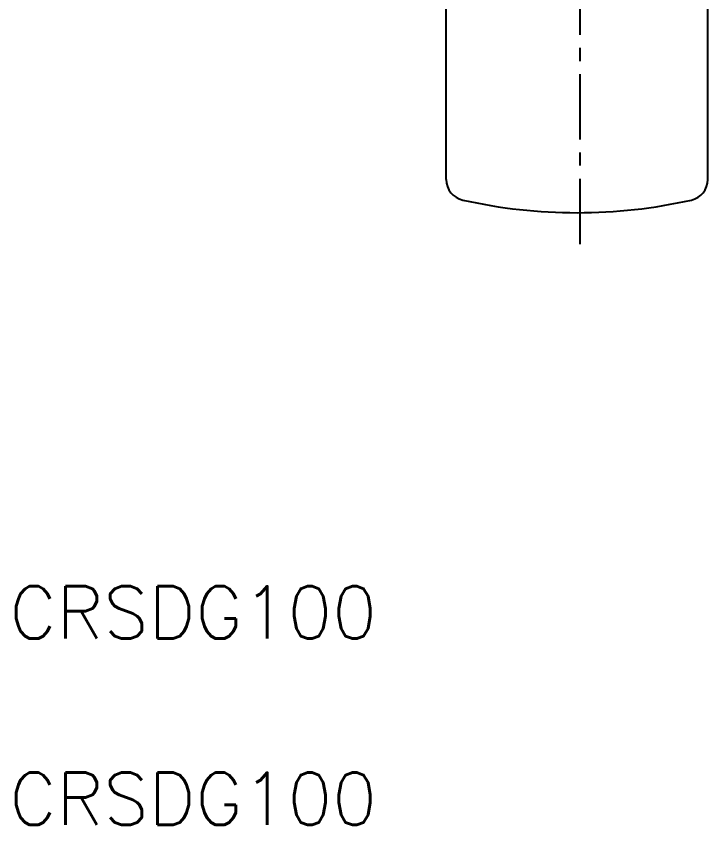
# Model space of a CAD drawing. Extents: x -18 to 235, y -19 to 265.
# Drawn here: x -18.3 to 47.8, y -19.3 to 58 of the extents above; entities that cross this region are included whole.
import ezdxf

# ---------------------------------------------------------------- set-up
doc = ezdxf.new("R2010")
doc.units = 0
doc.header["$LTSCALE"] = 5
doc.linetypes.add('CENTER', pattern=[2, 1.25, -0.25, 0.25, -0.25])
doc.layers.get('0').update_dxf_attribs({"linetype": 'CONTINUOUS'})
doc.layers.add('CENTER', color=1, linetype='CENTER')
doc.styles.get("Standard").update_dxf_attribs({"font": 'txt.shx'})

msp = doc.modelspace()

# ---------------------------------------------------------------- linework, layer by layer
at = {"color": 7, "linetype": 'CONTINUOUS'}
for p, q in [((22.822824, 52.196185), (22.822824, 89.196185)), ((47.822824, 52.196185), (47.822824, 89.196185)), ((22.822824, 42.3587), (22.822824, 52.196185)), ((47.822824, 42.3587), (47.822824, 52.196185))]:
    msp.add_line(p, q, dxfattribs=at)
for centre, radius, start, end in [((24.822824, 42.3587), 2, 180, 257.364375), ((45.822824, 42.3587), 2, 282.635625, 0), ((35.322824, 89.196185), 50, 257.364375, 270), ((35.322824, 89.196185), 50, 270, 282.635625)]:
    msp.add_arc(centre, radius, start, end, dxfattribs=at)
at = {"layer": 'CENTER', "color": 1, "linetype": 'CENTER'}
msp.add_line((35.622824, 36.196185), (35.622824, 164.396185), dxfattribs=at)

# ---------------------------------------------------------------- texts
for p in [(-18.945433, -1.521011), (-18.945433, -19.337068)]:
    msp.add_text('CRSDG100', height=5).set_placement(p)

doc.saveas('drawing.dxf')
